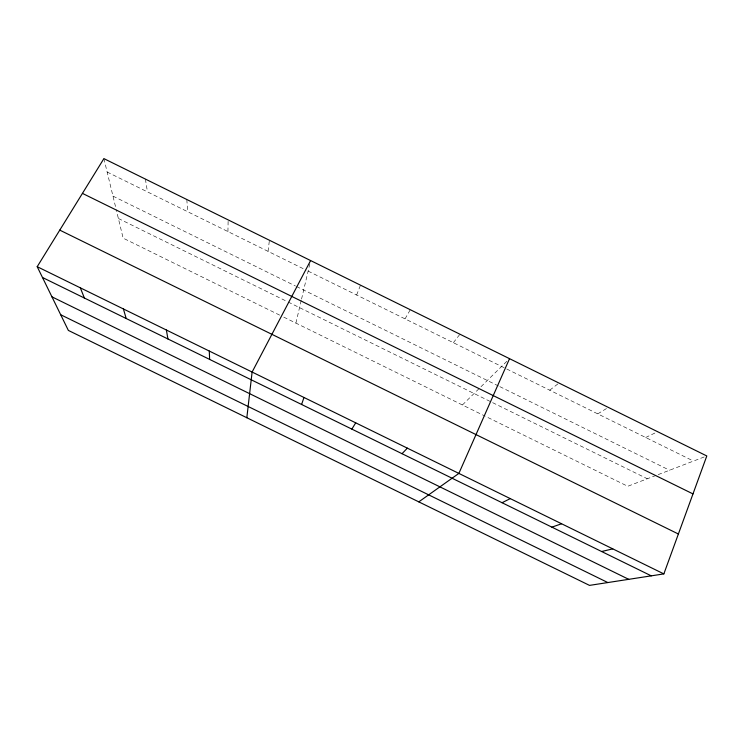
<?xml version="1.0" encoding="UTF-8"?>
<svg xmlns="http://www.w3.org/2000/svg" width="744" height="744" viewBox="0 0 744 744"><rect width="100%" height="100%" fill="white"/><g stroke="black" fill="none" stroke-linecap="round" stroke-linejoin="round"><path stroke-width="0.56" stroke-dasharray="3.72 2.79" d="M227.934 231.57L228.138 219.889M268.063 251.351L269.402 240.238M295.898 323.101L301.301 300.13M301.553 299.06L310.36 261.609M356.636 295.015L360.496 285.166M405.052 318.878L410.279 309.718M453.375 342.696L459.95 334.214M462.405 404.978L508.738 359.445M549.714 390.191L559.004 383.067M597.739 413.859L608.369 407.414M645.662 437.491L657.64 431.715M655.994 475.444L627.75 486.278L486.232 416.696M658.161 474.616L706.8 455.96M279.688 315.131L123.132 238.145L116.269 209.762M283.743 317.121L485.2 416.184M107.145 172.022L306.072 270.091M308.128 271.104L505.688 368.485M506.711 368.987L693.492 461.066M112.967 196.118L295.452 285.994M296.484 286.496L498.75 386.117M499.791 386.629L669.563 470.245M118.37 218.485L287.156 301.534M288.188 302.045L647.327 478.773M103.9 158.612L115.739 207.585M145.387 179.072L147.47 191.906M186.8 199.494L187.739 211.752"/><path stroke-width="1.12" d="M246.831 417.737L252.114 372.047L310.601 260.558M301.599 404.476L303.971 397.473M663.853 573.903L706.8 455.96L103.9 158.612L37.2 266.687L68.364 330.42L589.508 585.389L663.853 573.903L37.2 266.687M509.528 358.664L458.871 473.407L418.788 501.865M351.866 429.111L355.716 422.843M402.03 453.691L407.349 448.148M502.042 502.712L510.282 498.61M551.89 527.143L561.581 523.767M601.636 551.518L612.768 548.858M51.941 296.837L628.717 579.325M60.692 314.74L607.829 582.552M59.771 230.119L678.379 534.006M42.482 277.493L651.27 575.847M82.445 193.384L692.98 493.914M80.333 287.835L84.379 298.019M123.402 308.946L126.192 318.516M166.377 330.02L167.939 338.976M209.287 351.047L209.622 359.399"/></g></svg>
